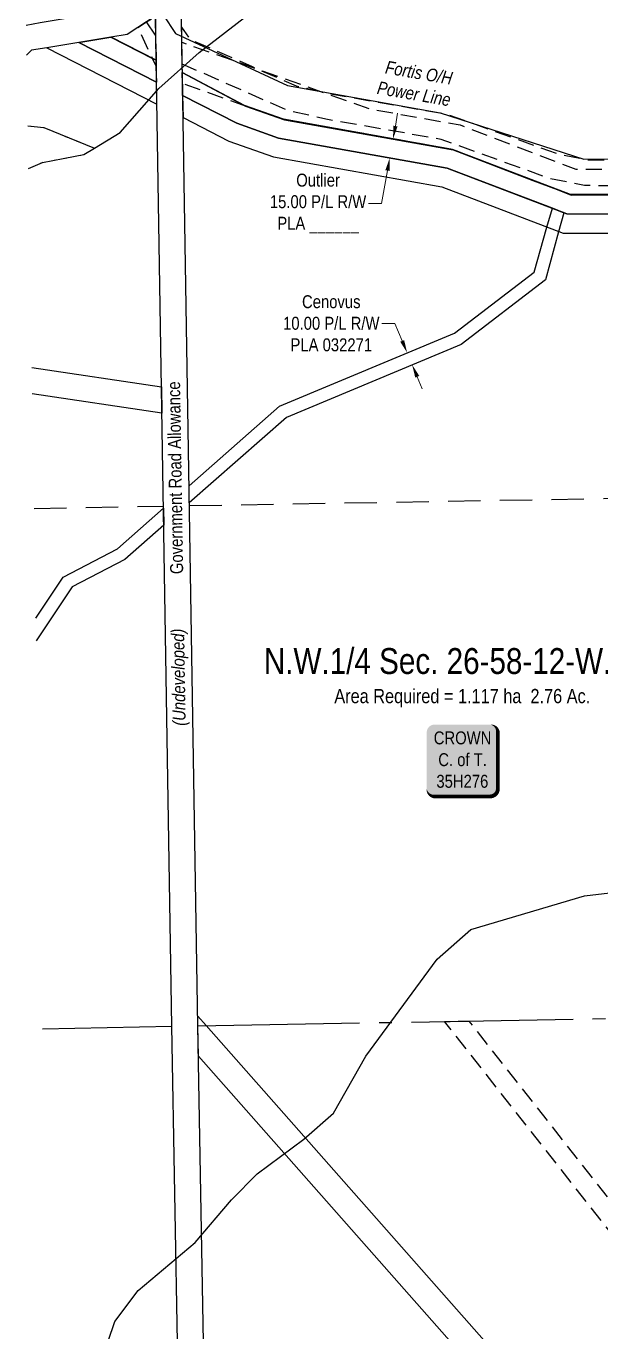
# Model space of a CAD drawing. Extents: x 585648 to 587227, y 5988204 to 5990726.
# Drawn here: x 585903 to 586347, y 5988872 to 5989882 of the extents above; entities that cross this region are included whole.
import ezdxf
from ezdxf.enums import TextEntityAlignment as Align

# ---------------------------------------------------------------- set-up
doc = ezdxf.new("R2010")
doc.units = 0
doc.header["$LTSCALE"] = 5
doc.header["$PDSIZE"] = 0.5
for name, pattern in [('foc-ACCESSROAD', [3.75, 2.5, -1.25]), ('foc-FLOWLINE', [3.75, 2.5, -1.25]), ('foc-LSD', [8, 5, -3]), ('foc-QUARTERLINE', [33, 25, -3, 2, -3]), ('foc-WHEELTRACKS', [2, 0.4, -1.6])]:
    doc.linetypes.add(name, pattern=pattern)
doc.layers.get('Defpoints').update_dxf_attribs({"color": 9})
for name, color, linetype in [('AS-OWNER', 7, 'Continuous'), ('AS-POWER', 104, 'foc-POWER'), ('C-AR', 13, 'foc-ACCESSROAD'), ('C-RW', 13, 'Continuous'), ('C-SYMBOL', 7, 'Continuous'), ('F-AR', 190, 'foc-ACCESSROAD'), ('F-EZE', 190, 'foc-FLOWLINE'), ('F-RW', 190, 'Continuous'), ('L-AREAREQUIRED', 7, 'Continuous'), ('L-QSEC', 8, 'foc-QUARTERLINE'), ('L-ROAD-T', 7, 'Continuous'), ('L-SEC', 7, 'Continuous'), ('L-SECTION-LSD', 7, 'foc-LSD'), ('L-TITLEDB', 4, 'Continuous'), ('T-CREEK', 160, 'Continuous'), ('T-WATER-P3', 160, 'foc-WHEELTRACKS')]:
    doc.layers.add(name, color=color, linetype=linetype)
for name, color, linetype, lineweight in [('C-RW-T', 13, 'Continuous', 9), ('F-RW-T', 190, 'Continuous', 9), ('T-TEXT', 48, 'Continuous', 18)]:
    doc.layers.add(name, color=color, linetype=linetype, lineweight=lineweight)
doc.styles.add('100L', font='ARIALN.TTF', dxfattribs={"height": 11})
doc.styles.add('175L', font='ARIALN.TTF', dxfattribs={"height": 20})
doc.styles.add('80', font='ARIALN.TTF', dxfattribs={"height": 10})
doc.styles.add('80CG', font='ARIALN.TTF', dxfattribs={"height": 10})
doc.styles.add('80L', font='ARIALN.TTF', dxfattribs={"height": 10})
doc.styles.add('80LS', font='ARIALNI.TTF', dxfattribs={"height": 10})
doc.styles.add('foc-LtypeFont', font='ARIALN.TTF', dxfattribs={"height": 7.35})
doc.styles.add('MtXpl_Arial_Narrow', font='ARIALNI.TTF')
doc.linetypes.add('foc-POWER', pattern='A,6,-1,["P",foc-LtypeFont,S=0.2,R=0,X=-0.625,Y=-0.75],-1.24,4', length=12.24)
doc.linetypes.add('foc-TOPO-flowdirection-NOLINE', pattern='A,0,[">",foc-LtypeFont,S=0.3,R=0,X=0,Y=-0.945],-20,[">",foc-LtypeFont,S=0.3,R=0,X=0,Y=-0.945],0', length=20)
doc.dimstyles.new('Compass 5 000', dxfattribs={"dimscale": 5, "dimtxt": 9, "dimasz": 2, "dimexe": 0.2, "dimexo": 0.0625, "dimgap": 0.5, "dimtad": 0, "dimtih": 1, "dimtoh": 1, "dimzin": 0, "dimdsep": 46, "dimtxsty": '80CG', "dimcen": 0.1, "dimse1": 1, "dimse2": 1, "dimclrd": 256, "dimclrt": 256, "dimaunit": 1, "dimadec": 4, "dimazin": 0, "dimtfac": 0.06, "dimtofl": 0, "dimtmove": 0, "dimatfit": 1, "dimfxl": 0.2, "dimtolj": 1, "dimtzin": 0, "dimlwd": -1, "dimarcsym": 0})

# ---------------------------------------------------------------- blocks, each defined once
blk = doc.blocks.new('*D391')
at = {"layer": 'Defpoints', "color": 0, "transparency": 16777216}
for p in [(586204.7, 5989632.3), (586208.5, 5989623.1), (586201.2, 5989620.1)]:
    blk.add_point(p, dxfattribs=at)
at = {"layer": 'F-RW-T', "transparency": 16777216}
for p, q in [((586187.8, 5989652.1), (586177.8, 5989652.1)), ((586193.5, 5989638.5), (586187.8, 5989652.1)), ((586205.1, 5989610.8), (586209, 5989601.6))]:
    blk.add_line(p, q, dxfattribs=at)
for points in [[(586195, 5989639.1), (586192, 5989637.9), (586197.4, 5989629.3)], [(586206.7, 5989611.5), (586203.6, 5989610.2), (586201.2, 5989620.1)]]:
    blk.add_solid(points, dxfattribs=at)
at = {"layer": 'F-RW-T', "transparency": 16777216, "insert": (586138.7, 5989652.1), "char_height": 10, "attachment_point": 5, "style": '80CG'}
blk.add_mtext('\\A1;Cenovus\\P10.00 P/L R/W\\PPLA 032271', dxfattribs=at)
blk = doc.blocks.new('*U373')
h = blk.add_hatch(color=255)
edge = h.paths.add_edge_path()
edge.add_line((-21.5, -28.5), (21.5, -28.5))
edge.add_arc((21.5, -22.5), 6, 270, 360)
edge.add_line((27.5, -22.5), (27.5, 21))
edge.add_arc((21.5, 21), 6, 0, 90)
edge.add_line((21.5, 27), (-21.5, 27))
edge.add_arc((-21.5, 21), 6, 90, 180)
edge.add_line((-27.5, 21), (-27.5, -22.5))
edge.add_arc((-21.5, -22.5), 6, 180, 270)
at = {"color": 14, "flags": 128}
blk.add_lwpolyline([(-21.5, -28.5, 3, 3, 0), (21.5, -28.5, 3, 3, 0.414214), (27.5, -22.5, 3, 3, 0), (27.5, 21, 3, 0, 0.414214), (21.5, 27, 0, 0, 0), (-21.5, 27, 0, 0, 0.414214), (-27.5, 21, 0, 0, 0), (-27.5, -22.5, 0, 3, 0.414214)], format="xyseb", close=True, dxfattribs=at)
at = {"color": 14, "style": '80'}
blk.add_attdef('ENTER_TEXT_001', (-26.8, -4.9), '', height=10, dxfattribs=at)
blk = doc.blocks.new('*D400')
at = {"layer": 'C-RW-T', "transparency": 16777216}
for p, q in [((586188.3, 5989804.6), (586190, 5989814.5)), ((586182.1, 5989770.2), (586177.6, 5989744.7)), ((586177.6, 5989744.7), (586167.6, 5989744.7))]:
    blk.add_line(p, q, dxfattribs=at)
for points in [[(586186.6, 5989804.9), (586189.9, 5989804.3), (586186.5, 5989794.8)], [(586180.5, 5989770.5), (586183.8, 5989769.9), (586183.9, 5989780)]]:
    blk.add_solid(points, dxfattribs=at)
at = {"layer": 'Defpoints', "color": 0, "transparency": 16777216}
for p in [(586188.9, 5989794.3), (586183.9, 5989780), (586186.3, 5989779.6)]:
    blk.add_point(p, dxfattribs=at)
at = {"layer": 'C-RW-T', "transparency": 16777216, "insert": (586128.5, 5989744.7), "char_height": 10, "attachment_point": 5, "style": '80CG'}
blk.add_mtext('\\A1;Outlier\\P15.00 P/L R/W\\PPLA ______', dxfattribs=at)

msp = doc.modelspace()

# ---------------------------------------------------------------- linework, layer by layer
at = {"layer": 'AS-POWER'}
msp.add_lwpolyline([(586000.031, 5990013.021), (585999.678, 5990001.716), (585999.211, 5989905.199), (586018.33, 5989876.191), (586104.944, 5989835.901), (586222.811, 5989814.949), (586333.878, 5989779.036), (586438.048, 5989779.398), (586536.881, 5989777.175), (586624.415, 5989786.535), (586711.92, 5989796.553), (586793.788, 5989796.91), (586817.741, 5989776.544), (586825.339, 5989569.786), (586830.017, 5989456.237), (586835.793, 5989125.298), (586859.09, 5989109.973), (586936.771, 5989110.224)], dxfattribs=at)
at = {"layer": 'C-AR', "flags": 128}
msp.add_lwpolyline([(586003.265, 5989855.511), (586003.34, 5989850.952), (586000.52, 5989856.921), (585989.224, 5989880.824), (585995.894, 5989885.101), (586002.707, 5989889.469), (586002.746, 5989887.157), (586002.948, 5989874.814), (586002.984, 5989872.627), (586003.265, 5989855.511)], close=True, dxfattribs=at)
at = {"layer": 'C-RW', "flags": 128}
msp.add_lwpolyline([(585943.704, 5989869.288), (585918.895, 5989865.164), (586003.822, 5989821.598), (586003.822, 5989821.598), (586003.543, 5989838.591), (586003.229, 5989838.752)], close=True, dxfattribs=at)
at = {"layer": 'C-RW'}
for points in [[(586003.264, 5989855.589), (585968.497, 5989873.417), (585943.689, 5989869.285), (586003.543, 5989838.596), (586003.543, 5989838.596)], [(586003.443, 5989844.696), (586003.544, 5989838.548), (585943.704, 5989869.288), (585968.41, 5989873.403), (586000.52, 5989856.921), (586003.265, 5989855.511), (586003.34, 5989850.952), (586003.443, 5989844.696)]]:
    msp.add_lwpolyline(points, close=True, dxfattribs=at)
msp.add_lwpolyline([(586457.553, 5989735.586), (586320.708, 5989736.804), (586318.486, 5989737.652), (586309.648, 5989741.024), (586228.271, 5989772.072), (586097.962, 5989795.287), (586065.582, 5989806.766), (586023.825, 5989828.187), (586023.67, 5989837.579), (586023.53, 5989846.07), (586072.336, 5989820.085), (586102.574, 5989809.346), (586232.947, 5989786.108), (586294.461, 5989762.617), (586313.204, 5989755.46), (586324.036, 5989751.321), (586460.985, 5989751.477)], dxfattribs=at)
at = {"layer": 'F-AR', "flags": 128}
msp.add_lwpolyline([(586703.033, 5988488.798), (586642.731, 5988315.625), (586626.738, 5988315.33), (586628.559, 5988320.574), (586696.105, 5988514.537), (586226.272, 5989112.454), (586245.094, 5989112.788), (586712.977, 5988517.354), (586703.033, 5988488.798)], close=True, dxfattribs=at)
at = {"layer": 'F-EZE', "flags": 128}
msp.add_lwpolyline([(586002.948, 5989874.814), (585995.894, 5989885.101), (586002.707, 5989889.469), (586002.746, 5989887.157), (586002.948, 5989874.814)], close=True, dxfattribs=at)
msp.add_lwpolyline([(586937.029, 5989095.462), (586933.214, 5989098.04), (586869.232, 5989097.557), (586848.576, 5989097.147), (586846.458, 5989098.893), (586845.941, 5989099.349), (586836.86, 5989106.808), (586833.947, 5989109.153), (586830.958, 5989111.676), (586830.425, 5989112.115), (586826.781, 5989115.12), (586826.711, 5989119.083), (586826.683, 5989120.704), (586826.64, 5989123.143), (586823.883, 5989280.183), (586821.666, 5989402.328), (586820.938, 5989442.438), (586816.431, 5989551.539), (586816.299, 5989555.589), (586816.252, 5989557.056), (586811.385, 5989707.032), (586809.732, 5989757.952), (586799.58, 5989766.75), (586799.128, 5989767.142), (586793.174, 5989772.302), (586715.427, 5989772.846), (586619.687, 5989764.031), (586619.33, 5989763.998), (586559.942, 5989758.531), (586558.379, 5989758.388), (586540.623, 5989756.752), (586334.357, 5989758.626), (586308.15, 5989763.886), (586223.658, 5989794.265), (586135.73, 5989809.733), (586105.299, 5989816.546), (586023.424, 5989852.588), (586023.145, 5989869.528), (586022.956, 5989881.019), (586029.206, 5989871.907), (586076.937, 5989850.877), (586082.597, 5989848.383), (586111.57, 5989835.619), (586130.244, 5989831.438), (586138.039, 5989829.693), (586139.639, 5989829.269), (586228.808, 5989813.646), (586313.525, 5989783.185), (586336.432, 5989778.587), (586539.797, 5989776.742), (586619.557, 5989784.086), (586620.029, 5989784.13), (586714.579, 5989792.835), (586799.416, 5989792.24), (586800.014, 5989792.236), (586800.69, 5989792.231), (586825.242, 5989770.951), (586829.546, 5989524.97), (586836.571, 5989123.321), (586848.041, 5989123.523), (586855.661, 5989117.203), (586867.388, 5989117.49), (586936.634, 5989118.065)], dxfattribs=at)
at = {"layer": 'F-RW'}
msp.add_lwpolyline([(586104.03, 5989579.421), (586028.993, 5989513.478), (586028.777, 5989526.609), (586098.658, 5989588.019), (586233.96, 5989644.582), (586295.494, 5989691.614), (586305.432, 5989726.356), (586309.648, 5989741.024), (586318.486, 5989737.652), (586314.422, 5989722.925), (586304.202, 5989685.678), (586239.011, 5989635.85), (586104.03, 5989579.421)], close=True, dxfattribs=at)
msp.add_lwpolyline([(585910.38, 5989424.194), (585931.523, 5989456.015), (585973.368, 5989477.915), (586008.953, 5989509.186), (586009.168, 5989496.057), (585979.071, 5989469.608), (585938.436, 5989448.341), (585910.67, 5989406.552)], dxfattribs=at)
at = {"layer": 'L-QSEC'}
for p, q in [((586035.637, 5989109.076), (586936.511, 5989125.098)), ((585915.594, 5989106.752), (586015.53, 5989108.719))]:
    msp.add_line(p, q, dxfattribs=at)
at = {"layer": 'L-SEC'}
for p, q in [((586015.53, 5989108.719), (586002.319, 5989913.09)), ((586035.637, 5989109.076), (586022.427, 5989913.421)), ((586029.564, 5988304.364), (586015.53, 5989108.719)), ((586049.672, 5988304.733), (586035.637, 5989109.076))]:
    msp.add_line(p, q, dxfattribs=at)
at = {"layer": 'L-SECTION-LSD'}
for p, q in [((586029.032, 5989511.249), (586829.545, 5989524.97)), ((585908.989, 5989508.861), (586008.924, 5989510.904))]:
    msp.add_line(p, q, dxfattribs=at)
at = {"layer": 'L-TITLEDB', "flags": 128}
for points in [[(585902.849, 5989882.732), (585913.827, 5989884.591), (585938.482, 5989888.766), (585973.473, 5989894.596), (585980.568, 5989899.145), (585991.489, 5989906.14), (585997.554, 5989910.029), (586002.319, 5989913.09), (586002.707, 5989889.469), (585995.894, 5989885.101), (585989.224, 5989880.824), (585980.851, 5989875.455), (585968.41, 5989873.403), (585943.665, 5989869.281), (585918.982, 5989865.178), (585906.946, 5989863.18), (585903.231, 5989859.512)], [(585907.195, 5989618.097), (586007.411, 5989603.117), (586007.745, 5989582.734), (585907.53, 5989597.714)]]:
    msp.add_lwpolyline(points, dxfattribs=at)
msp.add_lwpolyline([(586322.6, 5988309.735), (586301.857, 5988309.354), (586320.88, 5988390.606), (586261.065, 5988830.753), (586036.046, 5989085.493), (586035.635, 5989109.076), (586035.513, 5989116.471), (586041.946, 5989109.188), (586280.171, 5988839.498), (586341.305, 5988389.638), (586322.6, 5988309.735)], close=True, dxfattribs=at)
at = {"layer": 'T-CREEK', "flags": 128}
msp.add_lwpolyline([(585922.835, 5988789.885), (585943.474, 5988810.522), (585956.477, 5988836.523), (585971.481, 5988880.526), (585989.484, 5988904.528), (586033.491, 5988941.533), (586061.495, 5988974.534), (586081.499, 5988994.536), (586117.504, 5989021.539), (586140.507, 5989041.542), (586165.513, 5989085.545), (586220.523, 5989160.551), (586246.527, 5989183.553), (586334.537, 5989209.559), (586384.542, 5989215.562), (586433.547, 5989224.566), (586495.554, 5989240.57), (586595.566, 5989281.578), (586707.578, 5989301.585), (586760.584, 5989317.589), (586803.589, 5989333.592), (586841.594, 5989355.595), (586871.597, 5989363.597), (586933.064, 5989375.894)], dxfattribs=at)
at = {"layer": 'T-CREEK', "linetype": 'foc-TOPO-flowdirection-NOLINE', "flags": 128}
msp.add_lwpolyline([(585922.835, 5988789.885), (585943.474, 5988810.522), (585956.477, 5988836.523), (585971.481, 5988880.526), (585989.484, 5988904.528), (586033.491, 5988941.533), (586061.495, 5988974.534), (586081.499, 5988994.536), (586117.504, 5989021.539), (586140.507, 5989041.542), (586165.513, 5989085.545), (586220.523, 5989160.551), (586246.527, 5989183.553), (586334.537, 5989209.559), (586384.542, 5989215.562), (586433.547, 5989224.566), (586495.554, 5989240.57), (586595.566, 5989281.578), (586707.578, 5989301.585), (586760.584, 5989317.589), (586803.589, 5989333.592), (586841.594, 5989355.595), (586871.597, 5989363.597), (586933.064, 5989375.894)], dxfattribs=at)
at = {"layer": 'T-WATER-P3', "flags": 128}
for points in [[(585904.131, 5989804.684), (585916.537, 5989803.558), (585955.604, 5989787.454)], [(585904.671, 5989771.832), (585915.535, 5989776.556), (585947.539, 5989782.558), (585955.604, 5989787.454)]]:
    msp.add_lwpolyline(points, dxfattribs=at)
at = {"layer": 'T-WATER-P3', "linetype": 'foc-TOPO-flowdirection-NOLINE', "flags": 128}
for points in [[(585904.131, 5989804.684), (585916.537, 5989803.558), (585955.604, 5989787.454)], [(585904.671, 5989771.832), (585915.535, 5989776.556), (585947.539, 5989782.558), (585955.604, 5989787.454)]]:
    msp.add_lwpolyline(points, dxfattribs=at)

# ---------------------------------------------------------------- block references
at = {"layer": 'AS-OWNER', "color": 3}
ref = msp.add_blockref('*U373', (586239.963, 5989314.882), dxfattribs=at)
ref.add_attrib('ENTER_TEXT_001', 'CROWN', (586217.903, 5989326.654), dxfattribs={"layer": '0', "color": 14, "height": 10, "style": '80'})
ref.add_attrib('ENTER_TEXT_002', 'C. of T.', (586221.399, 5989309.81), dxfattribs={"layer": '0', "color": 14, "height": 10, "style": '80'})
ref.add_attrib('ENTER_TEXT_003', '35H276', (586219.946, 5989293.103), dxfattribs={"layer": '0', "color": 14, "height": 10, "style": '80'})

# ---------------------------------------------------------------- texts
at = {"layer": 'C-SYMBOL', "color": 3, "style": '175L'}
msp.add_text('N.W.1/4 Sec. 26-58-12-W.5M.', height=19.99101, dxfattribs=at).set_placement((586239.963, 5989375.067), align=Align.BOTTOM_CENTER)
at = {"layer": 'L-AREAREQUIRED', "color": 5, "style": '100L'}
msp.add_text('Area Required = 1.117 ha  2.76 Ac.', height=10.99506, dxfattribs=at).set_placement((586239.963, 5989355.18), align=Align.BOTTOM_CENTER)
at = {"layer": 'L-ROAD-T', "style": '80L'}
msp.add_text('Government Road Allowance', height=10, rotation=90.940902, dxfattribs=at).set_placement((586018.02, 5989532.721), align=Align.MIDDLE_CENTER)
at = {"layer": 'T-TEXT', "style": '80LS'}
msp.add_text('(Undeveloped)', height=10, rotation=90.940902, dxfattribs=at).set_placement((586020.552, 5989378.554), align=Align.MIDDLE_CENTER)

# ---------------------------------------------------------------- dimensions: what is measured, and where the dimension line sits
at = {"layer": 'F-RW-T'}
dim = msp.add_linear_dim(base=(586201.245, 5989620.05), p1=(586204.672, 5989632.338), p2=(586208.544, 5989623.113), angle=292.765185, text='Cenovus\\P10.00 P/L R/W\\PPLA 032271', dimstyle='Compass 5 000', dxfattribs=at)
dim.commit()
dim.dimension.update_dxf_attribs({"geometry": '*D391', "text_midpoint": (586138.708, 5989652.103), "dimtype": 161})

# ---------------------------------------------------------------- next in the draw order: texts
at = {"layer": 'AS-POWER', "insert": (586177.816, 5989855.908), "char_height": 9.99116, "width": 57.06861, "attachment_point": 1, "rotation": 350.140162, "style": 'MtXpl_Arial_Narrow', "bg_fill": 2}
msp.add_mtext('\\pi0.68377; Fortis O/H\\P\\pi0.32597;Power Line ', dxfattribs=at)

# ---------------------------------------------------------------- next in the draw order: linework, layer by layer
at = {"layer": 'C-AR', "flags": 128}
msp.add_lwpolyline([(586618.794, 5989716.759), (586618.503, 5989690.989), (586599.89, 5989703.778), (586592.579, 5989708.796), (586580.148, 5989717.348), (586532.822, 5989749.906), (586462.334, 5989750.671), (586391.645, 5989751.701), (586323.491, 5989751.818), (586232.29, 5989786.573), (586101.828, 5989809.824), (586072.336, 5989820.085), (586023.675, 5989837.46), (586023.151, 5989869.375), (586082.597, 5989848.383), (586130.244, 5989831.438), (586168.151, 5989817.957), (586238.315, 5989805.446), (586327.765, 5989771.281), (586461.147, 5989771.486), (586542.637, 5989769.234), (586558.379, 5989758.388), (586594.141, 5989733.746), (586606.564, 5989725.185), (586618.794, 5989716.759)], close=True, dxfattribs=at)
at = {"layer": 'C-RW'}
msp.add_lwpolyline([(586023.827, 5989828.193), (586065.588, 5989806.777), (586097.936, 5989795.343), (586228.244, 5989772.101), (586320.716, 5989736.83), (586391.524, 5989736.708), (586466.586, 5989735.64), (586528.101, 5989734.965), (586598.74, 5989686.376), (586631.616, 5989703.062), (586698.657, 5989714.258), (586696.187, 5989729.047), (586626.881, 5989717.472), (586599.89, 5989703.778), (586532.822, 5989749.906), (586466.779, 5989750.61), (586391.645, 5989751.701), (586323.491, 5989751.818), (586232.267, 5989786.613), (586101.776, 5989809.888), (586071.534, 5989820.578), (586023.53, 5989846.07)], close=True, dxfattribs=at)
at = {"layer": 'C-RW', "flags": 128}
msp.add_lwpolyline([(586528.094, 5989734.958), (586320.708, 5989736.804), (586228.271, 5989772.072), (586097.962, 5989795.287), (586065.582, 5989806.766), (586023.827, 5989828.186), (586024.106, 5989811.192), (586059.62, 5989792.974), (586094.115, 5989780.731), (586224.247, 5989757.547), (586317.926, 5989721.806), (586391.403, 5989721.715)], dxfattribs=at)
at = {"layer": 'T-CREEK', "flags": 128}
msp.add_lwpolyline([(585955.604, 5989787.454), (585975.543, 5989799.56), (586005.548, 5989833.563), (586036.553, 5989861.566), (586071.558, 5989888.569), (586097.561, 5989903.572), (586172.571, 5989933.577), (586212.576, 5989953.581), (586234.579, 5989973.583), (586251.583, 5989998.585), (586251.584, 5990013.585), (586249.018, 5990020.257)], dxfattribs=at)
at = {"layer": 'T-CREEK', "linetype": 'foc-TOPO-flowdirection-NOLINE', "flags": 128}
msp.add_lwpolyline([(585955.604, 5989787.454), (585975.543, 5989799.56), (586005.548, 5989833.563), (586036.553, 5989861.566), (586071.558, 5989888.569), (586097.561, 5989903.572), (586172.571, 5989933.577), (586212.576, 5989953.581), (586234.579, 5989973.583), (586251.583, 5989998.585), (586251.584, 5990013.585), (586249.018, 5990020.257)], dxfattribs=at)

# ---------------------------------------------------------------- next in the draw order: dimensions: what is measured, and where the dimension line sits
at = {"layer": 'C-RW-T'}
dim = msp.add_linear_dim(base=(586183.878, 5989780.014), p1=(586188.921, 5989794.345), p2=(586186.288, 5989779.584), angle=259.886955, text='Outlier\\P15.00 P/L R/W\\PPLA ______', dimstyle='Compass 5 000', dxfattribs=at)
dim.commit()
dim.dimension.update_dxf_attribs({"geometry": '*D400', "text_midpoint": (586128.487, 5989744.665), "dimtype": 161})

doc.saveas('drawing.dxf')
